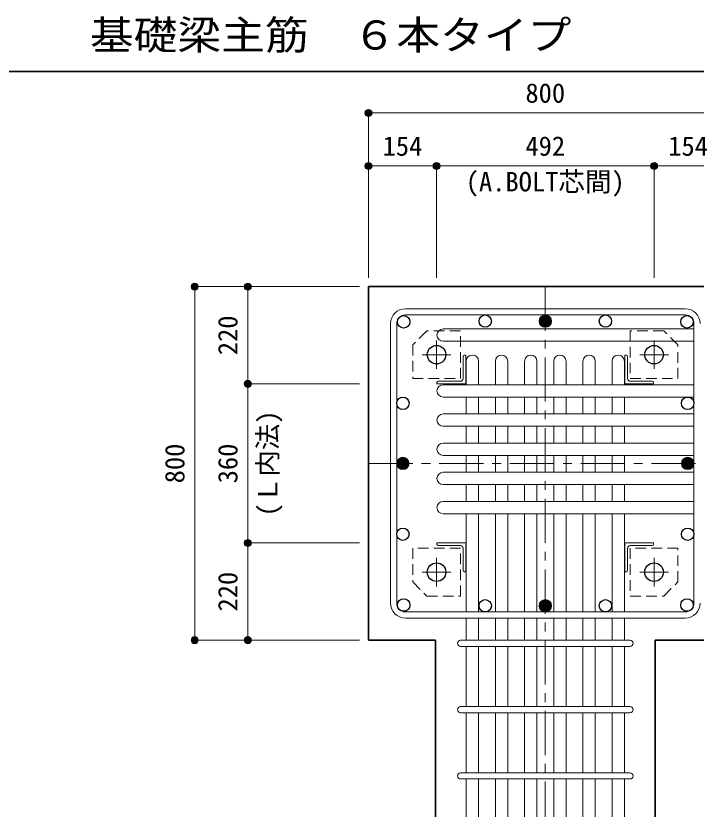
# Model space of a CAD drawing. Units: millimetres at full size, sheet at 1:20. Extents: x -3982 to 3969, y -2797 to 2801.
# Drawn here: x -719 to 821, y -1835 to -22 of the extents above; entities that cross this region are included whole.
import ezdxf
from ezdxf.enums import TextEntityAlignment as Align

# ---------------------------------------------------------------- set-up
doc = ezdxf.new("R2010")
doc.units = ezdxf.units.MM
doc.header["$LTSCALE"] = 20
doc.header["$PDMODE"] = 32
doc.header["$PDSIZE"] = 12
doc.linetypes.add('CHAIN1', pattern=[8, 5, -1, 1, -1])
doc.linetypes.add('DASHED1', pattern=[1.8, 1.2, -0.6])
for name, color, linetype, lineweight in [('6-1_躯体線', 2, 'Continuous', 35), ('6-2_A.Bolt_', 4, 'Continuous', 9), ('6-3_柱型主筋', 4, 'Continuous', 9), ('6-4_フープ', 7, 'Continuous', 18), ('6-5_梁主筋', 7, 'Continuous', 18), ('6-6_S.T.P.', 7, 'Continuous', 18), ('6-7_文字', 7, 'Continuous', 18), ('6-9', 4, 'DASHED1', 9), ('6-D_寸法', 4, 'Continuous', 9), ('F-0_枠', 6, 'Continuous', 40)]:
    doc.layers.add(name, color=color, linetype=linetype, lineweight=lineweight)
doc.styles.add('ＭＳ ゴシック', font='')
doc.styles.get('ＭＳ ゴシック').set_extended_font_data('MS Gothic')

msp = doc.modelspace()

# ---------------------------------------------------------------- linework, layer by layer
at = {"layer": '6-1_躯体線'}
for p, q in [((78.29, -1434.67), (78.29, -634.67)), ((1278.29, -634.67), (78.29, -634.67)), ((726.79, -1834.67), (726.79, -1434.67)), ((878.29, -1434.67), (726.79, -1434.67))]:
    msp.add_line(p, q, dxfattribs=at)
msp.add_lwpolyline([(229.79, -1834.67), (229.79, -1434.67), (78.29, -1434.67)], dxfattribs=at)
at = {"layer": '6-2_A.Bolt_', "linetype": 'CHAIN1'}
for p, q in [((232.29, -820.87), (232.29, -756.37)), ((724.29, -820.87), (724.29, -756.37)), ((264.49, -788.67), (199.99, -788.67)), ((692.09, -788.67), (756.59, -788.67)), ((232.29, -1248.47), (232.29, -1312.97)), ((724.29, -1248.47), (724.29, -1312.97)), ((264.49, -1280.67), (199.99, -1280.67)), ((692.09, -1280.67), (756.59, -1280.67))]:
    msp.add_line(p, q, dxfattribs=at)
at = {"layer": '6-2_A.Bolt_'}
for p, q in [((292.29, -792.67), (292.29, -842.67)), ((298.29, -789.67), (295.29, -789.67)), ((298.29, -789.67), (298.29, -854.67)), ((658.29, -789.67), (658.29, -854.67)), ((658.29, -789.67), (661.29, -789.67)), ((664.29, -792.67), (664.29, -842.67)), ((233.29, -854.67), (233.29, -851.67)), ((236.29, -848.67), (286.29, -848.67)), ((720.29, -848.67), (670.29, -848.67)), ((723.29, -854.67), (723.29, -851.67)), ((233.29, -854.67), (298.29, -854.67)), ((723.29, -854.67), (658.29, -854.67)), ((233.29, -1214.67), (298.29, -1214.67)), ((233.29, -1214.67), (233.29, -1217.67)), ((236.29, -1220.67), (286.29, -1220.67)), ((292.29, -1276.67), (292.29, -1226.67)), ((298.29, -1279.67), (298.29, -1214.67)), ((723.29, -1214.67), (658.29, -1214.67)), ((658.29, -1279.67), (658.29, -1214.67)), ((664.29, -1276.67), (664.29, -1226.67)), ((720.29, -1220.67), (670.29, -1220.67)), ((723.29, -1214.67), (723.29, -1217.67)), ((298.29, -1279.67), (295.29, -1279.67)), ((658.29, -1279.67), (661.29, -1279.67))]:
    msp.add_line(p, q, dxfattribs=at)
at = {"layer": '6-2_A.Bolt_', "color": 3, "lineweight": 25}
for centre in [(232.29, -788.67), (724.29, -788.67), (232.29, -1280.67), (724.29, -1280.67)]:
    msp.add_circle(centre, 21, dxfattribs=at)
at = {"layer": '6-2_A.Bolt_'}
for centre, radius, start, end in [((295.29, -792.67), 3, 90, 180), ((661.29, -792.67), 3, 0, 90), ((236.29, -851.67), 3, 90, 180), ((286.29, -842.67), 6, 270, 0), ((670.29, -842.67), 6, 180, 270), ((720.29, -851.67), 3, 0, 90), ((236.29, -1217.67), 3, 180, 270), ((286.29, -1226.67), 6, 0, 90), ((670.29, -1226.67), 6, 90, 180), ((720.29, -1217.67), 3, 270, 0), ((295.29, -1276.67), 3, 180, 270), ((661.29, -1276.67), 3, 270, 0)]:
    msp.add_arc(centre, radius, start, end, dxfattribs=at)
at = {"layer": '6-3_柱型主筋', "color": 3, "lineweight": 25}
for centre in [(157.9, -714.28), (342.29, -712.67), (614.29, -712.67), (798.68, -714.28), (156.29, -898.67), (800.29, -898.67), (156.29, -1194.87), (800.29, -1194.87), (157.9, -1355.06), (798.68, -1355.06), (342.29, -1356.67), (614.29, -1356.67)]:
    msp.add_circle(centre, 14, dxfattribs=at)
at = {"layer": '6-3_柱型主筋'}
for centre, radius in [((478.29, -712.67), 14), ((478.29, -712.67), 12.5), ((478.29, -712.67), 11), ((478.29, -712.67), 9.5), ((478.29, -712.67), 8), ((478.29, -712.67), 6.5), ((478.29, -712.67), 5), ((478.29, -712.67), 3.5), ((478.29, -712.67), 2), ((478.29, -712.67), 0.5), ((156.29, -1034.67), 14), ((156.29, -1034.67), 12.5), ((156.29, -1034.67), 11), ((156.29, -1034.67), 9.5), ((156.29, -1034.67), 8), ((156.29, -1034.67), 6.5), ((156.29, -1034.67), 5), ((156.29, -1034.67), 3.5), ((156.29, -1034.67), 2), ((800.29, -1034.67), 14), ((800.29, -1034.67), 12.5), ((800.29, -1034.67), 11), ((800.29, -1034.67), 9.5), ((800.29, -1034.67), 8), ((800.29, -1034.67), 6.5), ((800.29, -1034.67), 5), ((800.29, -1034.67), 3.5), ((800.29, -1034.67), 2), ((156.29, -1034.67), 0.5), ((800.29, -1034.67), 0.5), ((478.29, -1356.67), 14), ((478.29, -1356.67), 12.5), ((478.29, -1356.67), 11), ((478.29, -1356.67), 9.5), ((478.29, -1356.67), 8), ((478.29, -1356.67), 6.5), ((478.29, -1356.67), 5), ((478.29, -1356.67), 3.5), ((478.29, -1356.67), 2), ((478.29, -1356.67), 0.5)]:
    msp.add_circle(centre, radius, dxfattribs=at)
at = {"layer": '6-4_フープ'}
for p, q in [((794.79, -684.67), (161.79, -684.67)), ((794.79, -698.67), (161.79, -698.67)), ((128.29, -1351.17), (128.29, -718.17)), ((142.29, -1351.17), (142.29, -718.17)), ((814.29, -1351.17), (814.29, -718.17)), ((794.79, -1370.67), (161.79, -1370.67)), ((794.79, -1384.67), (161.79, -1384.67))]:
    msp.add_line(p, q, dxfattribs=at)
for centre, radius, start, end in [((161.79, -718.17), 33.5, 90, 180), ((794.79, -718.17), 33.5, 0, 90), ((161.79, -718.17), 19.5, 90, 180), ((794.79, -718.17), 19.5, 0, 90), ((161.79, -1351.17), 33.5, 180, 270), ((161.79, -1351.17), 19.5, 180, 270), ((794.79, -1351.17), 33.5, 270, 0), ((794.79, -1351.17), 19.5, 270, 0)]:
    msp.add_arc(centre, radius, start, end, dxfattribs=at)
at = {"layer": '6-5_梁主筋'}
for p, q in [((247.29, -730.28), (814.29, -730.28)), ((247.29, -758.28), (814.29, -758.28)), ((299.29, -803.67), (299.29, -856.67)), ((327.29, -803.67), (327.29, -856.67)), ((365.29, -803.67), (365.29, -856.67)), ((393.29, -803.67), (393.29, -856.67)), ((431.29, -803.67), (431.29, -856.67)), ((459.29, -803.67), (459.29, -856.67)), ((497.29, -803.67), (497.29, -856.67)), ((525.29, -803.67), (525.29, -856.67)), ((563.29, -803.67), (563.29, -856.67)), ((591.29, -803.67), (591.29, -856.67)), ((629.29, -803.67), (629.29, -856.67)), ((657.29, -803.67), (657.29, -856.67)), ((247.29, -856.67), (814.29, -856.67)), ((247.29, -884.67), (814.29, -884.67)), ((299.29, -884.67), (299.29, -922.67)), ((327.29, -884.67), (327.29, -922.67)), ((365.29, -884.67), (365.29, -922.67)), ((393.29, -884.67), (393.29, -922.67)), ((431.29, -884.67), (431.29, -922.67)), ((459.29, -884.67), (459.29, -922.67)), ((497.29, -884.67), (497.29, -922.67)), ((525.29, -884.67), (525.29, -922.67)), ((563.29, -884.67), (563.29, -922.67)), ((591.29, -884.67), (591.29, -922.67)), ((629.29, -884.67), (629.29, -922.67)), ((657.29, -884.67), (657.29, -922.67)), ((247.29, -922.67), (814.29, -922.67)), ((247.29, -950.67), (814.29, -950.67)), ((299.29, -950.67), (299.29, -988.67)), ((327.29, -950.67), (327.29, -988.67)), ((365.29, -950.67), (365.29, -988.67)), ((393.29, -950.67), (393.29, -988.67)), ((431.29, -950.67), (431.29, -988.67)), ((459.29, -950.67), (459.29, -988.67)), ((497.29, -950.67), (497.29, -988.67)), ((525.29, -950.67), (525.29, -988.67)), ((563.29, -950.67), (563.29, -988.67)), ((591.29, -950.67), (591.29, -988.67)), ((629.29, -950.67), (629.29, -988.67)), ((657.29, -950.67), (657.29, -988.67)), ((247.29, -988.67), (814.29, -988.67)), ((247.29, -1016.67), (814.29, -1016.67)), ((299.29, -1016.67), (299.29, -1054.67)), ((327.29, -1016.67), (327.29, -1054.67)), ((365.29, -1016.67), (365.29, -1054.67)), ((393.29, -1016.67), (393.29, -1054.67)), ((431.29, -1016.67), (431.29, -1054.67)), ((459.29, -1016.67), (459.29, -1054.67)), ((497.29, -1016.67), (497.29, -1054.67)), ((525.29, -1016.67), (525.29, -1054.67)), ((563.29, -1016.67), (563.29, -1054.67)), ((591.29, -1016.67), (591.29, -1054.67)), ((629.29, -1016.67), (629.29, -1054.67)), ((657.29, -1016.67), (657.29, -1054.67)), ((247.29, -1054.67), (814.29, -1054.67)), ((247.29, -1082.67), (814.29, -1082.67)), ((299.29, -1082.67), (299.29, -1120.67)), ((327.29, -1082.67), (327.29, -1120.67)), ((365.29, -1082.67), (365.29, -1120.67)), ((393.29, -1082.67), (393.29, -1120.67)), ((431.29, -1082.67), (431.29, -1120.67)), ((459.29, -1082.67), (459.29, -1120.67)), ((497.29, -1082.67), (497.29, -1120.67)), ((525.29, -1082.67), (525.29, -1120.67)), ((563.29, -1082.67), (563.29, -1120.67)), ((591.29, -1082.67), (591.29, -1120.67)), ((629.29, -1082.67), (629.29, -1120.67)), ((657.29, -1082.67), (657.29, -1120.67)), ((247.29, -1120.67), (814.29, -1120.67)), ((247.29, -1148.67), (814.29, -1148.67)), ((299.29, -1148.67), (299.29, -1370.67)), ((327.29, -1148.67), (327.29, -1370.67)), ((365.29, -1148.67), (365.29, -1370.67)), ((393.29, -1148.67), (393.29, -1370.67)), ((431.29, -1148.67), (431.29, -1370.67)), ((459.29, -1148.67), (459.29, -1370.67)), ((497.29, -1148.67), (497.29, -1370.67)), ((525.29, -1148.67), (525.29, -1370.67)), ((563.29, -1148.67), (563.29, -1370.67)), ((591.29, -1148.67), (591.29, -1370.67)), ((629.29, -1148.67), (629.29, -1370.67)), ((657.29, -1148.67), (657.29, -1370.67)), ((299.29, -1384.67), (299.29, -1434.67)), ((327.29, -1384.67), (327.29, -1434.67)), ((365.29, -1384.67), (365.29, -1434.67)), ((393.29, -1384.67), (393.29, -1434.67)), ((431.29, -1384.67), (431.29, -1434.67)), ((459.29, -1384.67), (459.29, -1434.67)), ((497.29, -1384.67), (497.29, -1434.67)), ((525.29, -1384.67), (525.29, -1434.67)), ((563.29, -1384.67), (563.29, -1434.67)), ((591.29, -1384.67), (591.29, -1434.67)), ((629.29, -1384.67), (629.29, -1434.67)), ((657.29, -1384.67), (657.29, -1434.67)), ((299.29, -1448.67), (299.29, -1584.67)), ((327.29, -1448.67), (327.29, -1584.67)), ((365.29, -1448.67), (365.29, -1584.67)), ((393.29, -1448.67), (393.29, -1584.67)), ((431.29, -1448.67), (431.29, -1584.67)), ((459.29, -1448.67), (459.29, -1584.67)), ((497.29, -1448.67), (497.29, -1584.67)), ((525.29, -1448.67), (525.29, -1584.67)), ((563.29, -1448.67), (563.29, -1584.67)), ((591.29, -1448.67), (591.29, -1584.67)), ((629.29, -1448.67), (629.29, -1584.67)), ((657.29, -1448.67), (657.29, -1584.67)), ((299.29, -1598.67), (299.29, -1734.67)), ((327.29, -1598.67), (327.29, -1734.67)), ((365.29, -1598.67), (365.29, -1734.67)), ((393.29, -1598.67), (393.29, -1734.67)), ((431.29, -1598.67), (431.29, -1734.67)), ((459.29, -1598.67), (459.29, -1734.67)), ((497.29, -1598.67), (497.29, -1734.67)), ((525.29, -1598.67), (525.29, -1734.67)), ((563.29, -1598.67), (563.29, -1734.67)), ((591.29, -1598.67), (591.29, -1734.67)), ((629.29, -1598.67), (629.29, -1734.67)), ((657.29, -1598.67), (657.29, -1734.67)), ((299.29, -1748.67), (299.29, -1834.67)), ((327.29, -1748.67), (327.29, -1834.67)), ((365.29, -1748.67), (365.29, -1834.67)), ((393.29, -1748.67), (393.29, -1834.67)), ((431.29, -1748.67), (431.29, -1834.67)), ((459.29, -1748.67), (459.29, -1834.67)), ((497.29, -1748.67), (497.29, -1834.67)), ((525.29, -1748.67), (525.29, -1834.67)), ((563.29, -1748.67), (563.29, -1834.67)), ((591.29, -1748.67), (591.29, -1834.67)), ((629.29, -1748.67), (629.29, -1834.67)), ((657.29, -1748.67), (657.29, -1834.67))]:
    msp.add_line(p, q, dxfattribs=at)
for centre, start, end in [((247.29, -744.28), 90, 180), ((247.29, -744.28), 180, 270), ((313.29, -803.67), 90, 180), ((313.29, -803.67), 0, 90), ((379.29, -803.67), 90, 180), ((379.29, -803.67), 0, 90), ((445.29, -803.67), 90, 180), ((445.29, -803.67), 0, 90), ((511.29, -803.67), 90, 180), ((511.29, -803.67), 0, 90), ((577.29, -803.67), 90, 180), ((577.29, -803.67), 0, 90), ((643.29, -803.67), 90, 180), ((643.29, -803.67), 0, 90), ((247.29, -870.67), 90, 180), ((247.29, -870.67), 180, 270), ((247.29, -936.67), 90, 180), ((247.29, -936.67), 180, 270), ((247.29, -1002.67), 90, 180), ((247.29, -1002.67), 180, 270), ((247.29, -1068.67), 90, 180), ((247.29, -1068.67), 180, 270), ((247.29, -1134.67), 90, 180), ((247.29, -1134.67), 180, 270)]:
    msp.add_arc(centre, 14, start, end, dxfattribs=at)
at = {"layer": '6-6_S.T.P.'}
for p, q in [((286.79, -1434.67), (669.4, -1434.67)), ((286.79, -1448.67), (669.4, -1448.67)), ((286.79, -1584.67), (669.4, -1584.67)), ((286.79, -1598.67), (669.4, -1598.67)), ((286.79, -1734.67), (669.4, -1734.67)), ((286.79, -1748.67), (669.4, -1748.67))]:
    msp.add_line(p, q, dxfattribs=at)
for centre, start, end in [((286.79, -1441.67), 90, 270), ((286.79, -1441.67), 90, 270), ((286.79, -1441.67), 90, 270), ((286.79, -1441.67), 90, 270), ((669.79, -1441.67), 270, 90), ((669.79, -1441.67), 270, 90), ((669.79, -1441.67), 270, 90), ((669.79, -1441.67), 270, 90), ((286.79, -1591.67), 90, 270), ((669.79, -1591.67), 270, 90), ((286.79, -1741.67), 90, 270), ((669.79, -1741.67), 270, 90)]:
    msp.add_arc(centre, 7, start, end, dxfattribs=at)
at = {"layer": '6-9'}
for p, q in [((286.29, -1226.67), (178.29, -1226.67)), ((286.29, -1334.67), (286.29, -1226.67)), ((670.29, -1226.67), (670.29, -1334.67)), ((778.29, -1226.67), (670.29, -1226.67))]:
    msp.add_line(p, q, dxfattribs=at)
for points in [[(286.29, -734.67), (210.29, -734.67), (178.29, -766.67), (178.29, -842.67)], [(178.29, -842.67), (286.29, -842.67), (286.29, -734.67)], [(778.29, -842.67), (778.29, -766.67), (746.29, -734.67), (670.29, -734.67)], [(670.29, -734.67), (670.29, -842.67), (778.29, -842.67)], [(178.29, -1226.67), (178.29, -1302.67), (210.29, -1334.67), (286.29, -1334.67)], [(670.29, -1334.67), (746.29, -1334.67), (778.29, -1302.67), (778.29, -1226.67)]]:
    msp.add_lwpolyline(points, dxfattribs=at)
at = {"layer": '6-D_寸法'}
for p, q in [((878.29, -241.65), (78.29, -241.65)), ((78.29, -361.65), (232.29, -361.65)), ((232.29, -361.65), (232.29, -614.67)), ((232.29, -361.65), (724.29, -361.65)), ((724.29, -361.65), (724.29, -614.67)), ((724.29, -361.65), (878.29, -361.65)), ((-314.74, -634.67), (-194.74, -634.67)), ((-314.74, -634.67), (-314.74, -1434.67)), ((-194.74, -634.67), (58.29, -634.67)), ((-194.74, -634.67), (-194.74, -854.67)), ((-194.74, -854.67), (58.29, -854.67)), ((-194.74, -854.67), (-194.74, -1214.67)), ((-194.74, -1214.67), (58.29, -1214.67)), ((-194.74, -1214.67), (-194.74, -1434.67))]:
    msp.add_line(p, q, dxfattribs=at)
at = {"layer": '6-D_寸法', "linetype": 'CHAIN1'}
for p, q in [((478.29, -634.67), (478.29, -1834.67)), ((78.29, -1034.67), (878.29, -1034.67))]:
    msp.add_line(p, q, dxfattribs=at)
at = {"layer": '6-D_寸法'}
for points in [[(78.29, -241.65), (78.29, -361.65), (78.29, -614.67)], [(-314.74, -1434.67), (-194.74, -1434.67), (58.29, -1434.67)]]:
    msp.add_lwpolyline(points, dxfattribs=at)
for centre, radius in [((78.29, -241.65), 8), ((78.29, -241.65), 7.2), ((78.29, -241.65), 6.4), ((78.29, -241.65), 5.6), ((78.29, -241.65), 4.8), ((78.29, -241.65), 4), ((78.29, -241.65), 3.2), ((78.29, -241.65), 2.4), ((78.29, -241.65), 1.6), ((78.29, -241.65), 0.8), ((78.29, -361.65), 8), ((78.29, -361.65), 7.2), ((78.29, -361.65), 6.4), ((78.29, -361.65), 5.6), ((78.29, -361.65), 4.8), ((78.29, -361.65), 4), ((78.29, -361.65), 3.2), ((78.29, -361.65), 2.4), ((78.29, -361.65), 1.6), ((78.29, -361.65), 0.8), ((232.29, -361.65), 8), ((232.29, -361.65), 7.2), ((232.29, -361.65), 6.4), ((232.29, -361.65), 5.6), ((232.29, -361.65), 4.8), ((232.29, -361.65), 4), ((232.29, -361.65), 3.2), ((232.29, -361.65), 2.4), ((232.29, -361.65), 1.6), ((232.29, -361.65), 0.8), ((724.29, -361.65), 8), ((724.29, -361.65), 7.2), ((724.29, -361.65), 6.4), ((724.29, -361.65), 5.6), ((724.29, -361.65), 4.8), ((724.29, -361.65), 4), ((724.29, -361.65), 3.2), ((724.29, -361.65), 2.4), ((724.29, -361.65), 1.6), ((724.29, -361.65), 0.8), ((-314.74, -634.67), 8), ((-314.74, -634.67), 7.2), ((-314.74, -634.67), 6.4), ((-314.74, -634.67), 5.6), ((-314.74, -634.67), 4.8), ((-314.74, -634.67), 4), ((-314.74, -634.67), 3.2), ((-314.74, -634.67), 2.4), ((-314.74, -634.67), 1.6), ((-314.74, -634.67), 0.8), ((-194.74, -634.67), 8), ((-194.74, -634.67), 7.2), ((-194.74, -634.67), 6.4), ((-194.74, -634.67), 5.6), ((-194.74, -634.67), 4.8), ((-194.74, -634.67), 4), ((-194.74, -634.67), 3.2), ((-194.74, -634.67), 2.4), ((-194.74, -634.67), 1.6), ((-194.74, -634.67), 0.8), ((-194.74, -854.67), 8), ((-194.74, -854.67), 7.2), ((-194.74, -854.67), 6.4), ((-194.74, -854.67), 5.6), ((-194.74, -854.67), 4.8), ((-194.74, -854.67), 4), ((-194.74, -854.67), 3.2), ((-194.74, -854.67), 2.4), ((-194.74, -854.67), 1.6), ((-194.74, -854.67), 0.8), ((-194.74, -1214.67), 8), ((-194.74, -1214.67), 7.2), ((-194.74, -1214.67), 6.4), ((-194.74, -1214.67), 5.6), ((-194.74, -1214.67), 4.8), ((-194.74, -1214.67), 4), ((-194.74, -1214.67), 3.2), ((-194.74, -1214.67), 2.4), ((-194.74, -1214.67), 1.6), ((-194.74, -1214.67), 0.8), ((-314.74, -1434.67), 8), ((-314.74, -1434.67), 7.2), ((-314.74, -1434.67), 6.4), ((-314.74, -1434.67), 5.6), ((-314.74, -1434.67), 4.8), ((-314.74, -1434.67), 4), ((-314.74, -1434.67), 3.2), ((-194.74, -1434.67), 8), ((-194.74, -1434.67), 7.2), ((-194.74, -1434.67), 6.4), ((-194.74, -1434.67), 5.6), ((-194.74, -1434.67), 4.8), ((-194.74, -1434.67), 4), ((-194.74, -1434.67), 3.2), ((-314.74, -1434.67), 2.4), ((-314.74, -1434.67), 1.6), ((-314.74, -1434.67), 0.8), ((-194.74, -1434.67), 2.4), ((-194.74, -1434.67), 1.6), ((-194.74, -1434.67), 0.8)]:
    msp.add_circle(centre, radius, dxfattribs=at)
at = {"layer": '6-D_寸法', "color": 7}
for p in [(78.29, -241.65), (78.29, -361.65), (232.29, -361.65), (724.29, -361.65), (-314.74, -634.67), (-194.74, -634.67), (-194.74, -854.67), (-194.74, -1214.67), (-314.74, -1434.67), (-194.74, -1434.67)]:
    msp.add_point(p, dxfattribs=at)
at = {"layer": 'F-0_枠', "color": 2, "lineweight": 35}
msp.add_line((-3981.92, -148.03), (2482.4, -148.03), dxfattribs=at)

# ---------------------------------------------------------------- texts
at = {"layer": '6-7_文字', "color": 2, "style": 'ＭＳ ゴシック', "width": 1.1}
msp.add_text('\u3000\u3000基礎梁主筋\u3000６本タイプ', height=65.98, dxfattribs=at).set_placement((-749.76, -118.03), align=Align.BOTTOM_LEFT)
at = {"layer": '6-D_寸法', "style": 'ＭＳ ゴシック'}
for s, p in [('800', (433.29, -231.65)), ('154', (110.29, -351.65)), ('492', (433.29, -351.65)), ('154', (756.29, -351.65)), ('(A.BOLT芯間)', (298.29, -432.38))]:
    msp.add_text(s, height=43.99, dxfattribs=at).set_placement(p, align=Align.BOTTOM_LEFT)
for s, p in [('220', (-204.74, -789.67)), ('(Ｌ内法)', (-114.52, -1154.67)), ('800', (-324.74, -1079.67)), ('360', (-204.74, -1079.67)), ('220', (-204.74, -1369.67))]:
    msp.add_text(s, height=43.99, rotation=90, dxfattribs=at).set_placement(p, align=Align.BOTTOM_LEFT)

doc.saveas('drawing.dxf')
